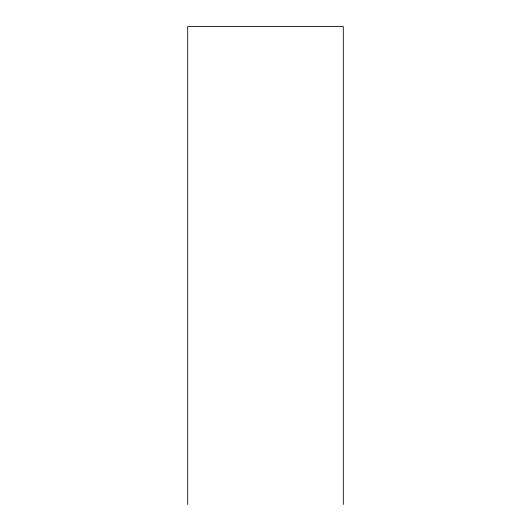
<?xml version="1.0" encoding="UTF-8"?>
<svg xmlns="http://www.w3.org/2000/svg" width="531" height="531" viewBox="0 0 531 531"><rect width="100%" height="100%" fill="white"/><g stroke="black" fill="none" stroke-linecap="round" stroke-linejoin="round"><path stroke-width="0.8" d="M343.305 504.45L343.305 26.55L187.695 26.55L187.695 504.45"/></g></svg>
